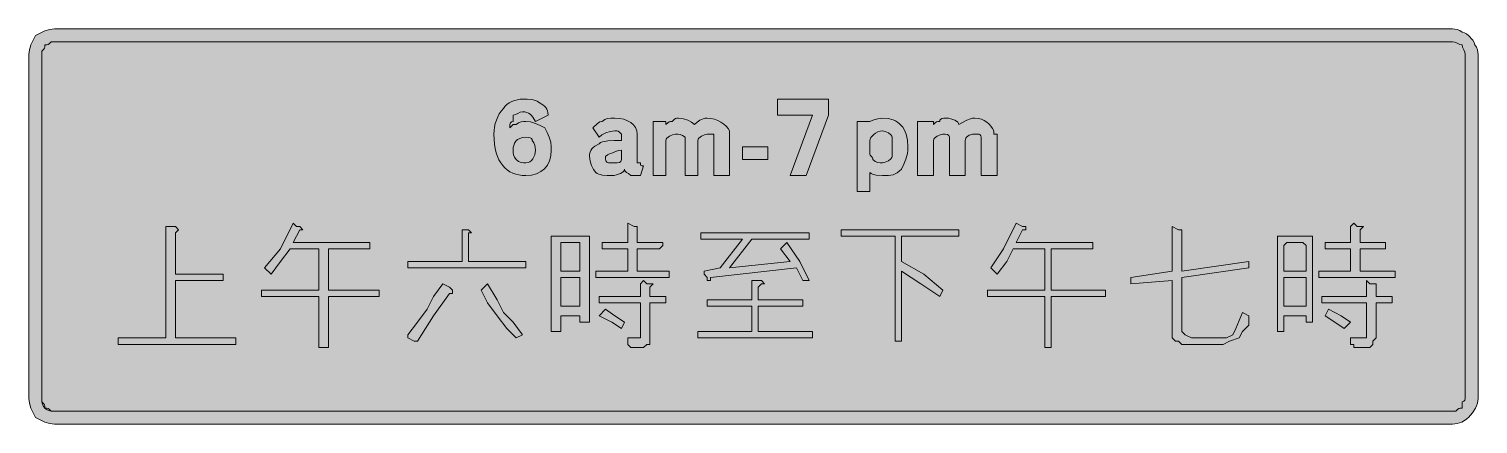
# Model space of a CAD drawing. Header units: metres. Extents: x 11 to 557, y 60 to 209.
import ezdxf

# ---------------------------------------------------------------- set-up
doc = ezdxf.new("R2010")
doc.units = ezdxf.units.M
doc.layers.add('FILL_BLACK_000000', color=7, linetype='Continuous', true_color=0x000000)
doc.layers.add('FILL_WHITE_FFFFFF', color=7, linetype='Continuous', true_color=0xffffff)

msp = doc.modelspace()

# ---------------------------------------------------------------- hatches: boundary and pattern name
at = {"layer": 'FILL_BLACK_000000', "true_color": 0x000000}
h = msp.add_hatch(color=7, dxfattribs=at)
h.dxf.hatch_style = 1
h.paths.add_polyline_path([(11.16, 201.48), (11.7, 203.28), (12.47, 205.08), (13.35, 206.88), (15.15, 207.76), (16.95, 208.53), (18.75, 209.07), (20.55, 209.28), (547.35, 209.28), (548.25, 209.26), (549.15, 209.13), (550.05, 208.77), (550.95, 208.08), (551.83, 207.89), (552.6, 207.48), (553.35, 206.88), (555, 205.08), (555.54, 204.18), (555.75, 203.28), (556.44, 202.38), (556.8, 201.48), (556.93, 200.58), (556.95, 199.68), (556.95, 70.08), (556.89, 69.18), (556.72, 68.28), (556.44, 67.38), (556.05, 66.48), (554.92, 64.68), (553.35, 62.88), (552.24, 62), (550.8, 61.23), (549.13, 60.69), (547.35, 60.48), (20.55, 60.48), (18.75, 60.69), (16.95, 61.23), (15.15, 62), (13.35, 62.88), (12.47, 64.68), (11.7, 66.48), (11.16, 68.28), (10.95, 70.08), (10.95, 199.68), (11.16, 201.48)])
h.paths.add_polyline_path([(15.9, 68.28), (16.26, 67.38), (16.95, 66.48), (17.85, 65.79), (18.75, 65.43), (19.65, 65.3), (20.55, 65.28), (547.35, 65.28), (548.55, 65.28), (549.26, 65.97), (549.75, 66.33), (550.24, 66.46), (550.95, 66.48), (550.95, 68.88), (551.35, 68.93), (551.64, 69.07), (552, 69.48), (552.15, 70.08), (552.15, 199.68), (551.96, 200.58), (551.55, 201.48), (551.14, 202.38), (550.95, 203.28), (550.05, 203.47), (549.15, 203.88), (548.25, 204.29), (547.35, 204.48), (20.55, 204.48), (19.35, 204.48), (18.64, 203.79), (18.15, 203.43), (17.66, 203.3), (16.95, 203.28), (16.93, 202.57), (16.8, 202.08), (16.44, 201.59), (15.75, 200.88), (15.75, 199.68), (15.75, 70.08), (15.77, 69.18), (15.9, 68.28)], flags=16)
h = msp.add_hatch(color=7, dxfattribs=at)
h.dxf.hatch_style = 1
h.paths.add_polyline_path([(195.57, 154.31), (194.37, 154.59), (193.24, 155), (192.18, 155.52), (191.19, 156.17), (190.28, 156.94), (189.45, 157.83), (188.71, 158.85), (188.05, 160), (187.48, 161.28), (187.01, 162.69), (186.64, 164.23), (186.37, 165.91), (186.21, 167.73), (186.15, 169.68), (186.21, 171.03), (186.37, 172.36), (186.66, 173.67), (187.05, 174.93), (187.56, 176.14), (188.17, 177.27), (188.91, 178.33), (189.75, 179.28), (190.31, 180.12), (191.04, 180.85), (191.92, 181.47), (192.9, 181.98), (193.93, 182.37), (194.98, 182.65), (196, 182.82), (196.95, 182.88), (198.73, 182.86), (200.4, 182.73), (201.84, 182.37), (202.45, 182.08), (202.95, 181.68), (204.52, 180.76), (205.14, 180.27), (205.65, 179.73), (206.04, 179.14), (206.32, 178.47), (206.49, 177.73), (206.55, 176.88), (201.75, 174.48), (200.83, 176.05), (200.34, 176.67), (199.8, 177.18), (199.21, 177.57), (198.54, 177.85), (197.8, 178.02), (196.95, 178.08), (196.05, 177.89), (195.15, 177.48), (194.25, 177.07), (193.35, 176.88), (193.35, 174.48), (192.75, 174.33), (192.34, 173.97), (192.2, 173.68), (192.15, 173.28), (192.15, 172.08), (193.35, 173.28), (194.55, 173.28), (195.45, 173.97), (196.35, 174.33), (197.25, 174.46), (198.15, 174.48), (199.95, 174.27), (201.75, 173.73), (203.55, 172.96), (205.35, 172.08), (206.23, 170.28), (207, 168.48), (207.54, 166.68), (207.75, 164.88), (207.75, 163.68), (207.58, 161.54), (207.09, 159.65), (206.29, 158.01), (205.2, 156.63), (203.82, 155.54), (202.18, 154.74), (200.29, 154.25), (198.15, 154.08), (196.83, 154.14), (195.57, 154.31)])
h.paths.add_polyline_path([(201.6, 165.48), (201.24, 166.38), (200.55, 167.28), (200.5, 167.68), (200.34, 167.97), (199.8, 168.33), (199.03, 168.46), (198.15, 168.48), (196.91, 168.37), (195.88, 168.07), (195.05, 167.59), (194.4, 166.98), (193.92, 166.25), (193.59, 165.44), (193.41, 164.58), (193.35, 163.68), (193.37, 162.78), (193.5, 161.88), (193.86, 160.98), (194.55, 160.08), (195.45, 159.39), (196.35, 159.03), (197.25, 158.9), (198.15, 158.88), (198.99, 158.99), (199.72, 159.29), (200.34, 159.77), (200.85, 160.38), (201.24, 161.11), (201.52, 161.92), (201.69, 162.78), (201.75, 163.68), (201.73, 164.58), (201.6, 165.48)], flags=16)
h = msp.add_hatch(color=7, dxfattribs=at)
h.dxf.hatch_style = 1
h.paths.add_polyline_path([(306.15, 176.88), (292.95, 176.88), (292.95, 182.88), (312.15, 182.88), (312.15, 176.88), (303.75, 154.08), (297.75, 154.08), (306.15, 176.88)])
h = msp.add_hatch(color=7, dxfattribs=at)
h.dxf.hatch_style = 1
h.paths.add_polyline_path([(234.15, 169.68), (233.44, 170.37), (232.95, 170.73), (232.46, 170.86), (231.75, 170.88), (229.97, 170.67), (228.3, 170.13), (226.86, 169.36), (225.75, 168.48), (223.35, 172.08), (225.15, 173.73), (226.05, 174.27), (226.95, 174.48), (227.87, 175.17), (228.9, 175.53), (230.16, 175.66), (231.75, 175.68), (233.49, 175.57), (235.09, 175.25), (236.52, 174.73), (237.75, 174.03), (238.76, 173.16), (239.51, 172.14), (239.99, 170.97), (240.15, 169.68), (240.15, 158.88), (241.35, 158.88), (241.37, 158.19), (241.5, 157.83), (241.86, 157.7), (242.55, 157.68), (241.35, 154.08), (237.75, 154.08), (236.87, 154.79), (236.1, 155.28), (235.56, 155.77), (235.4, 156.08), (235.35, 156.48), (235.24, 156.03), (234.94, 155.6), (234.46, 155.19), (233.85, 154.83), (232.31, 154.29), (231.45, 154.13), (230.55, 154.08), (228.77, 154.1), (227.1, 154.23), (225.66, 154.59), (225.05, 154.88), (224.55, 155.28), (223.67, 156.39), (222.9, 157.83), (222.36, 159.5), (222.15, 161.28), (222.21, 162.13), (222.38, 162.87), (222.66, 163.54), (223.05, 164.13), (223.56, 164.67), (224.17, 165.16), (225.75, 166.08), (226.31, 166.48), (227.06, 166.77), (229.05, 167.13), (231.49, 167.26), (234.15, 167.28), (234.15, 168.48), (234.15, 169.68)])
h.paths.add_polyline_path([(233.4, 159.03), (233.94, 159.39), (234.1, 159.68), (234.15, 160.08), (234.15, 163.68), (233.08, 163.49), (231.9, 163.08), (230.55, 162.48), (229.67, 162.29), (228.9, 161.88), (228.15, 161.28), (228.17, 160.4), (228.3, 159.63), (228.66, 159.09), (228.95, 158.93), (229.35, 158.88), (231.75, 158.88), (232.63, 158.9), (233.4, 159.03)], flags=16)
h = msp.add_hatch(color=7, dxfattribs=at)
h.dxf.hatch_style = 1
h.paths.add_polyline_path([(258.15, 154.08), (258.15, 168.48), (257.25, 169.17), (256.35, 169.53), (255.45, 169.66), (254.55, 169.68), (253.48, 169.47), (252.3, 168.93), (251.34, 168.16), (251.06, 167.73), (250.95, 167.28), (250.95, 154.08), (246.15, 154.08), (246.15, 174.48), (250.95, 174.48), (250.95, 173.28), (251.66, 173.97), (252.15, 174.33), (252.64, 174.46), (253.35, 174.48), (254.06, 175.17), (254.55, 175.53), (255.04, 175.66), (255.75, 175.68), (257.53, 175.47), (259.2, 174.93), (260.64, 174.16), (261.75, 173.28), (262.67, 174.16), (263.7, 174.93), (264.96, 175.47), (265.7, 175.63), (266.55, 175.68), (267.9, 175.57), (269.21, 175.27), (270.47, 174.79), (271.65, 174.18), (272.71, 173.45), (273.64, 172.64), (274.39, 171.78), (274.95, 170.88), (274.95, 169.68), (274.95, 168.48), (274.95, 154.08), (268.95, 154.08), (268.95, 168.48), (268.95, 169.68), (266.55, 169.68), (265.48, 169.47), (264.3, 168.93), (263.34, 168.16), (263.06, 167.73), (262.95, 167.28), (262.95, 154.08), (258.15, 154.08)])
h = msp.add_hatch(color=7, dxfattribs=at)
h.dxf.hatch_style = 1
h.paths.add_polyline_path([(330.79, 175.49), (332.55, 175.68), (334.69, 175.51), (336.58, 175), (337.44, 174.63), (338.22, 174.16), (338.95, 173.61), (339.6, 172.98), (340.18, 172.26), (340.69, 171.46), (341.13, 170.58), (341.49, 169.6), (341.98, 167.41), (342.15, 164.88), (342.1, 163.58), (341.94, 162.39), (341.4, 160.23), (340.63, 158.3), (339.75, 156.48), (338.9, 155.69), (338.12, 155.09), (337.37, 154.67), (336.6, 154.38), (334.86, 154.12), (332.55, 154.08), (330.15, 154.23), (328.84, 154.59), (328.25, 154.88), (327.75, 155.28), (327.75, 148.08), (322.95, 148.08), (322.95, 174.48), (327.75, 174.48), (329.25, 175.08), (330.79, 175.49)])
h.paths.add_polyline_path([(334.8, 159.63), (335.76, 160.4), (336.04, 160.83), (336.15, 161.28), (336.15, 162.48), (336.15, 167.28), (336.15, 168.48), (336.04, 168.93), (335.76, 169.36), (334.8, 170.13), (333.62, 170.67), (332.55, 170.88), (331.65, 170.77), (330.79, 170.49), (329.98, 170.06), (329.25, 169.53), (328.64, 168.95), (328.16, 168.35), (327.86, 167.78), (327.75, 167.28), (327.75, 162.48), (327.8, 162.08), (327.94, 161.77), (328.35, 161.28), (328.76, 160.79), (328.9, 160.48), (328.95, 160.08), (329.85, 159.39), (330.75, 159.03), (331.65, 158.9), (332.55, 158.88), (333.62, 159.09), (334.8, 159.63)], flags=16)
h = msp.add_hatch(color=7, dxfattribs=at)
h.dxf.hatch_style = 1
h.paths.add_polyline_path([(357.75, 154.08), (357.75, 168.48), (357.7, 168.88), (357.54, 169.17), (357, 169.53), (356.23, 169.66), (355.35, 169.68), (354.28, 169.47), (353.1, 168.93), (352.14, 168.16), (351.86, 167.73), (351.75, 167.28), (351.75, 154.08), (345.75, 154.08), (345.75, 174.48), (351.75, 174.48), (351.75, 173.28), (352.46, 173.97), (352.95, 174.33), (353.44, 174.46), (354.15, 174.48), (354.2, 174.88), (354.36, 175.17), (354.9, 175.53), (355.67, 175.66), (356.55, 175.68), (357.45, 175.63), (358.31, 175.47), (359.85, 174.93), (360.46, 174.57), (360.94, 174.16), (361.24, 173.73), (361.35, 173.28), (364.35, 174.93), (365.74, 175.47), (366.5, 175.63), (367.35, 175.68), (368.64, 175.57), (369.82, 175.27), (370.89, 174.79), (371.85, 174.18), (372.69, 173.45), (373.42, 172.64), (374.04, 171.78), (374.55, 170.88), (374.55, 169.68), (375.75, 169.68), (375.75, 168.48), (375.75, 154.08), (369.75, 154.08), (369.75, 168.48), (369.6, 169.08), (369.24, 169.49), (368.95, 169.63), (368.55, 169.68), (367.35, 169.68), (366.51, 169.63), (365.77, 169.47), (365.16, 169.24), (364.65, 168.93), (364.26, 168.57), (363.98, 168.16), (363.81, 167.73), (363.75, 167.28), (363.75, 154.08), (357.75, 154.08)])
h = msp.add_hatch(color=7, dxfattribs=at)
h.dxf.hatch_style = 1
h.paths.add_polyline_path([(289.35, 164.88), (289.35, 160.08), (279.75, 160.08), (279.75, 164.88), (289.35, 164.88)])
h = msp.add_hatch(color=7, dxfattribs=at)
h.dxf.hatch_style = 1
h.paths.add_polyline_path([(66.15, 114.48), (66.15, 92.88), (88.95, 92.88), (88.95, 90.48), (44.55, 90.48), (44.55, 92.88), (62.55, 92.88), (62.55, 134.88), (64.95, 134.88), (66.15, 134.88), (67.35, 133.68), (66.15, 132.48), (66.15, 116.88), (84.15, 116.88), (84.15, 114.48), (66.15, 114.48)])
h = msp.add_hatch(color=7, dxfattribs=at)
h.dxf.hatch_style = 1
h.paths.add_polyline_path([(139.35, 126.48), (123.75, 126.48), (123.75, 110.88), (142.95, 110.88), (142.95, 108.48), (123.75, 108.48), (123.75, 89.28), (120.15, 89.28), (120.15, 108.48), (98.55, 108.48), (98.55, 110.88), (120.15, 110.88), (120.15, 126.48), (109.35, 126.48), (105.75, 121.68), (102.15, 116.88), (99.75, 119.28), (105.75, 126.48), (110.55, 136.08), (111.75, 134.88), (112.95, 134.88), (114.15, 133.68), (112.95, 133.68), (110.55, 128.88), (139.35, 128.88), (139.35, 126.48)])
h = msp.add_hatch(color=7, dxfattribs=at)
h.dxf.hatch_style = 1
h.paths.add_polyline_path([(198.15, 119.28), (153.75, 119.28), (153.75, 121.68), (174.15, 121.68), (174.15, 133.68), (175.35, 133.68), (176.55, 133.68), (177.75, 132.48), (176.55, 132.48), (176.55, 121.68), (198.15, 121.68), (198.15, 119.28)])
h = msp.add_hatch(color=7, dxfattribs=at)
h.dxf.hatch_style = 1
h.paths.add_polyline_path([(222.15, 131.28), (222.15, 130.08), (222.15, 98.88), (219.75, 98.88), (218.55, 98.88), (218.55, 101.28), (211.35, 101.28), (211.35, 95.28), (210.15, 95.28), (207.75, 95.28), (207.75, 130.08), (207.75, 131.28), (222.15, 131.28)])
h.paths.add_polyline_path([(218.55, 115.68), (211.35, 115.68), (211.35, 104.88), (218.55, 104.88), (218.55, 115.68)], flags=16)
h.paths.add_polyline_path([(218.55, 127.68), (218.55, 128.88), (211.35, 128.88), (211.35, 127.68), (211.35, 118.08), (218.55, 118.08), (218.55, 127.68)], flags=16)
h = msp.add_hatch(color=7, dxfattribs=at)
h.dxf.hatch_style = 1
h.paths.add_polyline_path([(252.15, 115.68), (224.55, 115.68), (224.55, 118.08), (236.55, 118.08), (236.55, 126.48), (228.15, 126.48), (226.95, 126.48), (226.95, 127.68), (226.95, 128.88), (228.15, 128.88), (236.55, 128.88), (236.55, 130.08), (236.55, 134.88), (236.55, 136.08), (238.95, 134.88), (240.15, 134.88), (240.15, 133.68), (240.15, 130.08), (240.15, 128.88), (248.55, 128.88), (249.75, 128.88), (249.75, 127.68), (248.55, 126.48), (240.15, 126.48), (240.15, 118.08), (252.15, 118.08), (252.15, 115.68)])
h = msp.add_hatch(color=7, dxfattribs=at)
h.dxf.hatch_style = 1
h.paths.add_polyline_path([(296.55, 128.88), (301.35, 121.68), (304.95, 114.48), (302.55, 114.48), (300.15, 119.28), (267.75, 115.68), (267.75, 114.48), (266.55, 114.48), (266.55, 115.68), (265.35, 116.88), (265.35, 118.08), (271.35, 119.28), (279.75, 130.08), (264.15, 130.08), (264.15, 132.48), (304.95, 132.48), (304.95, 130.08), (283.35, 130.08), (274.95, 119.28), (297.75, 121.68), (294.15, 126.48), (296.55, 128.88)])
h = msp.add_hatch(color=7, dxfattribs=at)
h.dxf.hatch_style = 1
h.paths.add_polyline_path([(361.35, 133.68), (361.35, 131.28), (339.75, 131.28), (339.75, 121.68), (348.15, 116.88), (355.35, 110.88), (354.15, 108.48), (346.95, 113.28), (339.75, 118.08), (339.75, 91.68), (337.35, 91.68), (337.35, 131.28), (316.95, 131.28), (316.95, 133.68), (361.35, 133.68)])
h = msp.add_hatch(color=7, dxfattribs=at)
h.dxf.hatch_style = 1
h.paths.add_polyline_path([(411.75, 126.48), (396.15, 126.48), (396.15, 110.88), (416.55, 110.88), (416.55, 108.48), (396.15, 108.48), (396.15, 89.28), (393.75, 89.28), (393.75, 108.48), (372.15, 108.48), (372.15, 110.88), (393.75, 110.88), (393.75, 126.48), (381.75, 126.48), (379.35, 121.68), (375.75, 116.88), (373.35, 119.28), (378.15, 126.48), (382.95, 136.08), (385.35, 134.88), (386.55, 134.88), (386.55, 133.68), (385.35, 133.68), (382.95, 128.88), (411.75, 128.88), (411.75, 126.48)])
h = msp.add_hatch(color=7, dxfattribs=at)
h.dxf.hatch_style = 1
h.paths.add_polyline_path([(441.75, 118.08), (441.75, 134.88), (444.15, 133.68), (445.35, 133.68), (445.35, 132.48), (445.35, 118.08), (470.55, 121.68), (470.55, 119.28), (445.35, 115.68), (445.35, 95.28), (446.55, 94.08), (448.95, 92.88), (462.15, 92.88), (464.55, 94.08), (465.75, 96.48), (468.15, 102.48), (470.55, 101.28), (470.55, 97.68), (468.15, 95.28), (466.95, 92.88), (463.35, 91.68), (460.95, 90.48), (445.35, 90.48), (444.15, 91.68), (442.95, 91.68), (441.75, 92.88), (441.75, 94.08), (441.75, 114.48), (426.15, 113.28), (426.15, 115.68), (441.75, 118.08)])
h = msp.add_hatch(color=7, dxfattribs=at)
h.dxf.hatch_style = 1
h.paths.add_polyline_path([(494.55, 131.28), (494.55, 130.08), (494.55, 98.88), (492.15, 98.88), (492.15, 101.28), (490.95, 101.28), (484.95, 101.28), (483.75, 101.28), (483.75, 95.28), (481.35, 95.28), (481.35, 130.08), (481.35, 131.28), (494.55, 131.28)])
h.paths.add_polyline_path([(484.95, 104.88), (490.95, 104.88), (492.15, 104.88), (492.15, 115.68), (490.95, 115.68), (484.95, 115.68), (483.75, 115.68), (483.75, 104.88), (484.95, 104.88)], flags=16)
h.paths.add_polyline_path([(490.95, 118.08), (492.15, 118.08), (492.15, 127.68), (490.95, 128.88), (484.95, 128.88), (483.75, 127.68), (483.75, 118.08), (484.95, 118.08), (490.95, 118.08)], flags=16)
h = msp.add_hatch(color=7, dxfattribs=at)
h.dxf.hatch_style = 1
h.paths.add_polyline_path([(525.75, 118.08), (525.75, 115.68), (524.55, 115.68), (496.95, 115.68), (496.95, 118.08), (508.95, 118.08), (508.95, 126.48), (500.55, 126.48), (499.35, 126.48), (499.35, 127.68), (499.35, 128.88), (500.55, 128.88), (508.95, 128.88), (508.95, 130.08), (508.95, 134.88), (510.15, 136.08), (511.35, 134.88), (512.55, 134.88), (513.75, 134.88), (512.55, 133.68), (512.55, 130.08), (512.55, 128.88), (522.15, 128.88), (522.15, 127.68), (522.15, 126.48), (512.55, 126.48), (512.55, 118.08), (524.55, 118.08), (525.75, 118.08)])
h = msp.add_hatch(color=7, dxfattribs=at)
h.dxf.hatch_style = 1
h.paths.add_polyline_path([(170.55, 110.88), (170.55, 109.68), (169.35, 109.68), (163.35, 101.28), (157.35, 91.68), (156.15, 91.68), (153.75, 92.88), (153.75, 94.08), (157.35, 98.88), (160.95, 103.68), (163.35, 108.48), (166.95, 113.28), (169.35, 112.08), (170.55, 110.88)])
h = msp.add_hatch(color=7, dxfattribs=at)
h.dxf.hatch_style = 1
h.paths.add_polyline_path([(187.35, 107.28), (189.75, 102.48), (193.35, 98.88), (196.95, 94.08), (194.55, 92.88), (190.95, 96.48), (187.35, 101.28), (183.75, 106.08), (181.35, 110.88), (183.75, 113.28), (187.35, 107.28)])
h = msp.add_hatch(color=7, dxfattribs=at)
h.dxf.hatch_style = 1
h.paths.add_polyline_path([(242.55, 114.48), (243.75, 113.28), (244.95, 113.28), (246.15, 113.28), (244.95, 112.08), (244.95, 108.48), (250.95, 108.48), (250.95, 106.08), (244.95, 106.08), (244.95, 92.88), (244.95, 91.68), (244.95, 90.48), (243.75, 90.48), (242.55, 89.28), (237.75, 89.28), (236.55, 90.48), (236.55, 91.68), (236.55, 92.88), (240.15, 92.88), (241.35, 92.88), (241.35, 94.08), (241.35, 106.08), (225.75, 106.08), (225.75, 108.48), (241.35, 108.48), (241.35, 113.28), (242.55, 114.48)])
h = msp.add_hatch(color=7, dxfattribs=at)
h.dxf.hatch_style = 1
h.paths.add_polyline_path([(306.15, 95.28), (306.15, 92.88), (262.95, 92.88), (262.95, 95.28), (283.35, 95.28), (283.35, 104.88), (266.55, 104.88), (266.55, 107.28), (283.35, 107.28), (283.35, 114.48), (285.75, 114.48), (286.95, 114.48), (288.15, 113.28), (286.95, 113.28), (285.75, 112.08), (285.75, 107.28), (302.55, 107.28), (302.55, 104.88), (285.75, 104.88), (285.75, 95.28), (306.15, 95.28)])
h = msp.add_hatch(color=7, dxfattribs=at)
h.dxf.hatch_style = 1
h.paths.add_polyline_path([(514.95, 114.48), (516.15, 113.28), (517.35, 113.28), (518.55, 113.28), (518.55, 112.08), (518.55, 108.48), (523.35, 108.48), (524.55, 108.48), (524.55, 106.08), (523.35, 106.08), (518.55, 106.08), (518.55, 92.88), (517.35, 91.68), (517.35, 90.48), (516.15, 89.28), (510.15, 89.28), (510.15, 90.48), (508.95, 90.48), (508.95, 91.68), (508.95, 92.88), (510.15, 92.88), (513.75, 92.88), (514.95, 92.88), (514.95, 94.08), (514.95, 106.08), (499.35, 106.08), (498.15, 106.08), (498.15, 108.48), (499.35, 108.48), (514.95, 108.48), (514.95, 113.28), (514.95, 114.48)])
h = msp.add_hatch(color=7, dxfattribs=at)
h.dxf.hatch_style = 1
h.paths.add_polyline_path([(231.75, 101.28), (235.35, 98.88), (234.15, 96.48), (230.55, 98.88), (225.75, 101.28), (228.15, 103.68), (231.75, 101.28)])
h = msp.add_hatch(color=7, dxfattribs=at)
h.dxf.hatch_style = 1
h.paths.add_polyline_path([(505.35, 101.28), (508.95, 98.88), (506.55, 96.48), (502.95, 98.88), (499.35, 101.28), (500.55, 103.68), (505.35, 101.28)])
at = {"layer": 'FILL_WHITE_FFFFFF', "true_color": 0xffffff}
h = msp.add_hatch(color=7, dxfattribs=at)
h.dxf.hatch_style = 1
h.paths.add_polyline_path([(548.25, 204.29), (549.15, 203.88), (550.05, 203.47), (550.95, 203.28), (551.14, 202.38), (551.55, 201.48), (551.96, 200.58), (552.15, 199.68), (552.15, 70.08), (552, 69.48), (551.64, 69.07), (551.35, 68.93), (550.95, 68.88), (550.95, 66.48), (550.24, 66.46), (549.75, 66.33), (549.26, 65.97), (548.55, 65.28), (547.35, 65.28), (20.55, 65.28), (19.35, 65.28), (18.64, 65.97), (18.15, 66.33), (17.66, 66.46), (16.95, 66.48), (16.93, 67.19), (16.8, 67.68), (16.44, 68.17), (15.75, 68.88), (15.75, 70.08), (15.75, 199.68), (15.75, 200.88), (16.44, 201.59), (16.8, 202.08), (16.93, 202.57), (16.95, 203.28), (17.66, 203.3), (18.15, 203.43), (18.64, 203.79), (19.35, 204.48), (20.55, 204.48), (547.35, 204.48), (548.25, 204.29)])

# ---------------------------------------------------------------- linework, layer by layer
at = {"layer": 'FILL_BLACK_000000', "lineweight": 0, "true_color": 0x000000}
for points in [[(11.16, 201.48), (11.7, 203.28), (12.47, 205.08), (13.35, 206.88), (15.15, 207.76), (16.95, 208.53), (18.75, 209.07), (20.55, 209.28), (547.35, 209.28), (548.25, 209.26), (549.15, 209.13), (550.05, 208.77), (550.95, 208.08), (551.83, 207.89), (552.6, 207.48), (553.35, 206.88), (555, 205.08), (555.54, 204.18), (555.75, 203.28), (556.44, 202.38), (556.8, 201.48), (556.93, 200.58), (556.95, 199.68), (556.95, 70.08), (556.89, 69.18), (556.72, 68.28), (556.44, 67.38), (556.05, 66.48), (554.92, 64.68), (553.35, 62.88), (552.24, 62), (550.8, 61.23), (549.13, 60.69), (547.35, 60.48), (20.55, 60.48), (18.75, 60.69), (16.95, 61.23), (15.15, 62), (13.35, 62.88), (12.47, 64.68), (11.7, 66.48), (11.16, 68.28), (10.95, 70.08), (10.95, 199.68)], [(15.9, 68.28), (16.26, 67.38), (16.95, 66.48), (17.85, 65.79), (18.75, 65.43), (19.65, 65.3), (20.55, 65.28), (547.35, 65.28), (548.55, 65.28), (549.26, 65.97), (549.75, 66.33), (550.24, 66.46), (550.95, 66.48), (550.95, 68.88), (551.35, 68.93), (551.64, 69.07), (552, 69.48), (552.15, 70.08), (552.15, 199.68), (551.96, 200.58), (551.55, 201.48), (551.14, 202.38), (550.95, 203.28), (550.05, 203.47), (549.15, 203.88), (548.25, 204.29), (547.35, 204.48), (20.55, 204.48), (19.35, 204.48), (18.64, 203.79), (18.15, 203.43), (17.66, 203.3), (16.95, 203.28), (16.93, 202.57), (16.8, 202.08), (16.44, 201.59), (15.75, 200.88), (15.75, 199.68), (15.75, 70.08), (15.77, 69.18)], [(195.57, 154.31), (194.37, 154.59), (193.24, 155), (192.18, 155.52), (191.19, 156.17), (190.28, 156.94), (189.45, 157.83), (188.71, 158.85), (188.05, 160), (187.48, 161.28), (187.01, 162.69), (186.64, 164.23), (186.37, 165.91), (186.21, 167.73), (186.15, 169.68), (186.21, 171.03), (186.37, 172.36), (186.66, 173.67), (187.05, 174.93), (187.56, 176.14), (188.17, 177.27), (188.91, 178.33), (189.75, 179.28), (190.31, 180.12), (191.04, 180.85), (191.92, 181.47), (192.9, 181.98), (193.93, 182.37), (194.98, 182.65), (196, 182.82), (196.95, 182.88), (198.73, 182.86), (200.4, 182.73), (201.84, 182.37), (202.45, 182.08), (202.95, 181.68), (204.52, 180.76), (205.14, 180.27), (205.65, 179.73), (206.04, 179.14), (206.32, 178.47), (206.49, 177.73), (206.55, 176.88), (201.75, 174.48), (200.83, 176.05), (200.34, 176.67), (199.8, 177.18), (199.21, 177.57), (198.54, 177.85), (197.8, 178.02), (196.95, 178.08), (196.05, 177.89), (195.15, 177.48), (194.25, 177.07), (193.35, 176.88), (193.35, 174.48), (192.75, 174.33), (192.34, 173.97), (192.2, 173.68), (192.15, 173.28), (192.15, 172.08), (193.35, 173.28), (194.55, 173.28), (195.45, 173.97), (196.35, 174.33), (197.25, 174.46), (198.15, 174.48), (199.95, 174.27), (201.75, 173.73), (203.55, 172.96), (205.35, 172.08), (206.23, 170.28), (207, 168.48), (207.54, 166.68), (207.75, 164.88), (207.75, 163.68), (207.58, 161.54), (207.09, 159.65), (206.29, 158.01), (205.2, 156.63), (203.82, 155.54), (202.18, 154.74), (200.29, 154.25), (198.15, 154.08), (196.83, 154.14)], [(306.15, 176.88), (292.95, 176.88), (292.95, 182.88), (312.15, 182.88), (312.15, 176.88), (303.75, 154.08), (297.75, 154.08)], [(234.15, 169.68), (233.44, 170.37), (232.95, 170.73), (232.46, 170.86), (231.75, 170.88), (229.97, 170.67), (228.3, 170.13), (226.86, 169.36), (225.75, 168.48), (223.35, 172.08), (225.15, 173.73), (226.05, 174.27), (226.95, 174.48), (227.87, 175.17), (228.9, 175.53), (230.16, 175.66), (231.75, 175.68), (233.49, 175.57), (235.09, 175.25), (236.52, 174.73), (237.75, 174.03), (238.76, 173.16), (239.51, 172.14), (239.99, 170.97), (240.15, 169.68), (240.15, 158.88), (241.35, 158.88), (241.37, 158.19), (241.5, 157.83), (241.86, 157.7), (242.55, 157.68), (241.35, 154.08), (237.75, 154.08), (236.87, 154.79), (236.1, 155.28), (235.56, 155.77), (235.4, 156.08), (235.35, 156.48), (235.24, 156.03), (234.94, 155.6), (234.46, 155.19), (233.85, 154.83), (232.31, 154.29), (231.45, 154.13), (230.55, 154.08), (228.77, 154.1), (227.1, 154.23), (225.66, 154.59), (225.05, 154.88), (224.55, 155.28), (223.67, 156.39), (222.9, 157.83), (222.36, 159.5), (222.15, 161.28), (222.21, 162.13), (222.38, 162.87), (222.66, 163.54), (223.05, 164.13), (223.56, 164.67), (224.17, 165.16), (225.75, 166.08), (226.31, 166.48), (227.06, 166.77), (229.05, 167.13), (231.49, 167.26), (234.15, 167.28), (234.15, 168.48)], [(258.15, 154.08), (258.15, 168.48), (257.25, 169.17), (256.35, 169.53), (255.45, 169.66), (254.55, 169.68), (253.48, 169.47), (252.3, 168.93), (251.34, 168.16), (251.06, 167.73), (250.95, 167.28), (250.95, 154.08), (246.15, 154.08), (246.15, 174.48), (250.95, 174.48), (250.95, 173.28), (251.66, 173.97), (252.15, 174.33), (252.64, 174.46), (253.35, 174.48), (254.06, 175.17), (254.55, 175.53), (255.04, 175.66), (255.75, 175.68), (257.53, 175.47), (259.2, 174.93), (260.64, 174.16), (261.75, 173.28), (262.67, 174.16), (263.7, 174.93), (264.96, 175.47), (265.7, 175.63), (266.55, 175.68), (267.9, 175.57), (269.21, 175.27), (270.47, 174.79), (271.65, 174.18), (272.71, 173.45), (273.64, 172.64), (274.39, 171.78), (274.95, 170.88), (274.95, 169.68), (274.95, 168.48), (274.95, 154.08), (268.95, 154.08), (268.95, 168.48), (268.95, 169.68), (266.55, 169.68), (265.48, 169.47), (264.3, 168.93), (263.34, 168.16), (263.06, 167.73), (262.95, 167.28), (262.95, 154.08)], [(330.79, 175.49), (332.55, 175.68), (334.69, 175.51), (336.58, 175), (337.44, 174.63), (338.22, 174.16), (338.95, 173.61), (339.6, 172.98), (340.18, 172.26), (340.69, 171.46), (341.13, 170.58), (341.49, 169.6), (341.98, 167.41), (342.15, 164.88), (342.1, 163.58), (341.94, 162.39), (341.4, 160.23), (340.63, 158.3), (339.75, 156.48), (338.9, 155.69), (338.12, 155.09), (337.37, 154.67), (336.6, 154.38), (334.86, 154.12), (332.55, 154.08), (330.15, 154.23), (328.84, 154.59), (328.25, 154.88), (327.75, 155.28), (327.75, 148.08), (322.95, 148.08), (322.95, 174.48), (327.75, 174.48), (329.25, 175.08)], [(357.75, 154.08), (357.75, 168.48), (357.7, 168.88), (357.54, 169.17), (357, 169.53), (356.23, 169.66), (355.35, 169.68), (354.28, 169.47), (353.1, 168.93), (352.14, 168.16), (351.86, 167.73), (351.75, 167.28), (351.75, 154.08), (345.75, 154.08), (345.75, 174.48), (351.75, 174.48), (351.75, 173.28), (352.46, 173.97), (352.95, 174.33), (353.44, 174.46), (354.15, 174.48), (354.2, 174.88), (354.36, 175.17), (354.9, 175.53), (355.67, 175.66), (356.55, 175.68), (357.45, 175.63), (358.31, 175.47), (359.85, 174.93), (360.46, 174.57), (360.94, 174.16), (361.24, 173.73), (361.35, 173.28), (364.35, 174.93), (365.74, 175.47), (366.5, 175.63), (367.35, 175.68), (368.64, 175.57), (369.82, 175.27), (370.89, 174.79), (371.85, 174.18), (372.69, 173.45), (373.42, 172.64), (374.04, 171.78), (374.55, 170.88), (374.55, 169.68), (375.75, 169.68), (375.75, 168.48), (375.75, 154.08), (369.75, 154.08), (369.75, 168.48), (369.6, 169.08), (369.24, 169.49), (368.95, 169.63), (368.55, 169.68), (367.35, 169.68), (366.51, 169.63), (365.77, 169.47), (365.16, 169.24), (364.65, 168.93), (364.26, 168.57), (363.98, 168.16), (363.81, 167.73), (363.75, 167.28), (363.75, 154.08)], [(334.8, 159.63), (335.76, 160.4), (336.04, 160.83), (336.15, 161.28), (336.15, 162.48), (336.15, 167.28), (336.15, 168.48), (336.04, 168.93), (335.76, 169.36), (334.8, 170.13), (333.62, 170.67), (332.55, 170.88), (331.65, 170.77), (330.79, 170.49), (329.98, 170.06), (329.25, 169.53), (328.64, 168.95), (328.16, 168.35), (327.86, 167.78), (327.75, 167.28), (327.75, 162.48), (327.8, 162.08), (327.94, 161.77), (328.35, 161.28), (328.76, 160.79), (328.9, 160.48), (328.95, 160.08), (329.85, 159.39), (330.75, 159.03), (331.65, 158.9), (332.55, 158.88), (333.62, 159.09)], [(201.6, 165.48), (201.24, 166.38), (200.55, 167.28), (200.5, 167.68), (200.34, 167.97), (199.8, 168.33), (199.03, 168.46), (198.15, 168.48), (196.91, 168.37), (195.88, 168.07), (195.05, 167.59), (194.4, 166.98), (193.92, 166.25), (193.59, 165.44), (193.41, 164.58), (193.35, 163.68), (193.37, 162.78), (193.5, 161.88), (193.86, 160.98), (194.55, 160.08), (195.45, 159.39), (196.35, 159.03), (197.25, 158.9), (198.15, 158.88), (198.99, 158.99), (199.72, 159.29), (200.34, 159.77), (200.85, 160.38), (201.24, 161.11), (201.52, 161.92), (201.69, 162.78), (201.75, 163.68), (201.73, 164.58)], [(289.35, 164.88), (289.35, 160.08), (279.75, 160.08), (279.75, 164.88)], [(233.4, 159.03), (233.94, 159.39), (234.1, 159.68), (234.15, 160.08), (234.15, 163.68), (233.08, 163.49), (231.9, 163.08), (230.55, 162.48), (229.67, 162.29), (228.9, 161.88), (228.15, 161.28), (228.17, 160.4), (228.3, 159.63), (228.66, 159.09), (228.95, 158.93), (229.35, 158.88), (231.75, 158.88), (232.63, 158.9)], [(66.15, 114.48), (66.15, 92.88), (88.95, 92.88), (88.95, 90.48), (44.55, 90.48), (44.55, 92.88), (62.55, 92.88), (62.55, 134.88), (64.95, 134.88), (66.15, 134.88), (67.35, 133.68), (66.15, 132.48), (66.15, 116.88), (84.15, 116.88), (84.15, 114.48)], [(139.35, 126.48), (123.75, 126.48), (123.75, 110.88), (142.95, 110.88), (142.95, 108.48), (123.75, 108.48), (123.75, 89.28), (120.15, 89.28), (120.15, 108.48), (98.55, 108.48), (98.55, 110.88), (120.15, 110.88), (120.15, 126.48), (109.35, 126.48), (105.75, 121.68), (102.15, 116.88), (99.75, 119.28), (105.75, 126.48), (110.55, 136.08), (111.75, 134.88), (112.95, 134.88), (114.15, 133.68), (112.95, 133.68), (110.55, 128.88), (139.35, 128.88)], [(198.15, 119.28), (153.75, 119.28), (153.75, 121.68), (174.15, 121.68), (174.15, 133.68), (175.35, 133.68), (176.55, 133.68), (177.75, 132.48), (176.55, 132.48), (176.55, 121.68), (198.15, 121.68)], [(222.15, 131.28), (222.15, 130.08), (222.15, 98.88), (219.75, 98.88), (218.55, 98.88), (218.55, 101.28), (211.35, 101.28), (211.35, 95.28), (210.15, 95.28), (207.75, 95.28), (207.75, 130.08), (207.75, 131.28)], [(252.15, 115.68), (224.55, 115.68), (224.55, 118.08), (236.55, 118.08), (236.55, 126.48), (228.15, 126.48), (226.95, 126.48), (226.95, 127.68), (226.95, 128.88), (228.15, 128.88), (236.55, 128.88), (236.55, 130.08), (236.55, 134.88), (236.55, 136.08), (238.95, 134.88), (240.15, 134.88), (240.15, 133.68), (240.15, 130.08), (240.15, 128.88), (248.55, 128.88), (249.75, 128.88), (249.75, 127.68), (248.55, 126.48), (240.15, 126.48), (240.15, 118.08), (252.15, 118.08)], [(296.55, 128.88), (301.35, 121.68), (304.95, 114.48), (302.55, 114.48), (300.15, 119.28), (267.75, 115.68), (267.75, 114.48), (266.55, 114.48), (266.55, 115.68), (265.35, 116.88), (265.35, 118.08), (271.35, 119.28), (279.75, 130.08), (264.15, 130.08), (264.15, 132.48), (304.95, 132.48), (304.95, 130.08), (283.35, 130.08), (274.95, 119.28), (297.75, 121.68), (294.15, 126.48)], [(361.35, 133.68), (361.35, 131.28), (339.75, 131.28), (339.75, 121.68), (348.15, 116.88), (355.35, 110.88), (354.15, 108.48), (346.95, 113.28), (339.75, 118.08), (339.75, 91.68), (337.35, 91.68), (337.35, 131.28), (316.95, 131.28), (316.95, 133.68)], [(411.75, 126.48), (396.15, 126.48), (396.15, 110.88), (416.55, 110.88), (416.55, 108.48), (396.15, 108.48), (396.15, 89.28), (393.75, 89.28), (393.75, 108.48), (372.15, 108.48), (372.15, 110.88), (393.75, 110.88), (393.75, 126.48), (381.75, 126.48), (379.35, 121.68), (375.75, 116.88), (373.35, 119.28), (378.15, 126.48), (382.95, 136.08), (385.35, 134.88), (386.55, 134.88), (386.55, 133.68), (385.35, 133.68), (382.95, 128.88), (411.75, 128.88)], [(441.75, 118.08), (441.75, 134.88), (444.15, 133.68), (445.35, 133.68), (445.35, 132.48), (445.35, 118.08), (470.55, 121.68), (470.55, 119.28), (445.35, 115.68), (445.35, 95.28), (446.55, 94.08), (448.95, 92.88), (462.15, 92.88), (464.55, 94.08), (465.75, 96.48), (468.15, 102.48), (470.55, 101.28), (470.55, 97.68), (468.15, 95.28), (466.95, 92.88), (463.35, 91.68), (460.95, 90.48), (445.35, 90.48), (444.15, 91.68), (442.95, 91.68), (441.75, 92.88), (441.75, 94.08), (441.75, 114.48), (426.15, 113.28), (426.15, 115.68)], [(494.55, 131.28), (494.55, 130.08), (494.55, 98.88), (492.15, 98.88), (492.15, 101.28), (490.95, 101.28), (484.95, 101.28), (483.75, 101.28), (483.75, 95.28), (481.35, 95.28), (481.35, 130.08), (481.35, 131.28)], [(525.75, 118.08), (525.75, 115.68), (524.55, 115.68), (496.95, 115.68), (496.95, 118.08), (508.95, 118.08), (508.95, 126.48), (500.55, 126.48), (499.35, 126.48), (499.35, 127.68), (499.35, 128.88), (500.55, 128.88), (508.95, 128.88), (508.95, 130.08), (508.95, 134.88), (510.15, 136.08), (511.35, 134.88), (512.55, 134.88), (513.75, 134.88), (512.55, 133.68), (512.55, 130.08), (512.55, 128.88), (522.15, 128.88), (522.15, 127.68), (522.15, 126.48), (512.55, 126.48), (512.55, 118.08), (524.55, 118.08)], [(218.55, 127.68), (218.55, 128.88), (211.35, 128.88), (211.35, 127.68), (211.35, 118.08), (218.55, 118.08)], [(490.95, 118.08), (492.15, 118.08), (492.15, 127.68), (490.95, 128.88), (484.95, 128.88), (483.75, 127.68), (483.75, 118.08), (484.95, 118.08)], [(218.55, 115.68), (211.35, 115.68), (211.35, 104.88), (218.55, 104.88)], [(484.95, 104.88), (490.95, 104.88), (492.15, 104.88), (492.15, 115.68), (490.95, 115.68), (484.95, 115.68), (483.75, 115.68), (483.75, 104.88)], [(170.55, 110.88), (170.55, 109.68), (169.35, 109.68), (163.35, 101.28), (157.35, 91.68), (156.15, 91.68), (153.75, 92.88), (153.75, 94.08), (157.35, 98.88), (160.95, 103.68), (163.35, 108.48), (166.95, 113.28), (169.35, 112.08)], [(187.35, 107.28), (189.75, 102.48), (193.35, 98.88), (196.95, 94.08), (194.55, 92.88), (190.95, 96.48), (187.35, 101.28), (183.75, 106.08), (181.35, 110.88), (183.75, 113.28)], [(242.55, 114.48), (243.75, 113.28), (244.95, 113.28), (246.15, 113.28), (244.95, 112.08), (244.95, 108.48), (250.95, 108.48), (250.95, 106.08), (244.95, 106.08), (244.95, 92.88), (244.95, 91.68), (244.95, 90.48), (243.75, 90.48), (242.55, 89.28), (237.75, 89.28), (236.55, 90.48), (236.55, 91.68), (236.55, 92.88), (240.15, 92.88), (241.35, 92.88), (241.35, 94.08), (241.35, 106.08), (225.75, 106.08), (225.75, 108.48), (241.35, 108.48), (241.35, 113.28)], [(306.15, 95.28), (306.15, 92.88), (262.95, 92.88), (262.95, 95.28), (283.35, 95.28), (283.35, 104.88), (266.55, 104.88), (266.55, 107.28), (283.35, 107.28), (283.35, 114.48), (285.75, 114.48), (286.95, 114.48), (288.15, 113.28), (286.95, 113.28), (285.75, 112.08), (285.75, 107.28), (302.55, 107.28), (302.55, 104.88), (285.75, 104.88), (285.75, 95.28)], [(514.95, 114.48), (516.15, 113.28), (517.35, 113.28), (518.55, 113.28), (518.55, 112.08), (518.55, 108.48), (523.35, 108.48), (524.55, 108.48), (524.55, 106.08), (523.35, 106.08), (518.55, 106.08), (518.55, 92.88), (517.35, 91.68), (517.35, 90.48), (516.15, 89.28), (510.15, 89.28), (510.15, 90.48), (508.95, 90.48), (508.95, 91.68), (508.95, 92.88), (510.15, 92.88), (513.75, 92.88), (514.95, 92.88), (514.95, 94.08), (514.95, 106.08), (499.35, 106.08), (498.15, 106.08), (498.15, 108.48), (499.35, 108.48), (514.95, 108.48), (514.95, 113.28)], [(231.75, 101.28), (235.35, 98.88), (234.15, 96.48), (230.55, 98.88), (225.75, 101.28), (228.15, 103.68)], [(505.35, 101.28), (508.95, 98.88), (506.55, 96.48), (502.95, 98.88), (499.35, 101.28), (500.55, 103.68)]]:
    msp.add_lwpolyline(points, close=True, dxfattribs=at)
at = {"layer": 'FILL_WHITE_FFFFFF', "lineweight": 0, "true_color": 0xffffff}
msp.add_lwpolyline([(548.25, 204.29), (549.15, 203.88), (550.05, 203.47), (550.95, 203.28), (551.14, 202.38), (551.55, 201.48), (551.96, 200.58), (552.15, 199.68), (552.15, 70.08), (552, 69.48), (551.64, 69.07), (551.35, 68.93), (550.95, 68.88), (550.95, 66.48), (550.24, 66.46), (549.75, 66.33), (549.26, 65.97), (548.55, 65.28), (547.35, 65.28), (20.55, 65.28), (19.35, 65.28), (18.64, 65.97), (18.15, 66.33), (17.66, 66.46), (16.95, 66.48), (16.93, 67.19), (16.8, 67.68), (16.44, 68.17), (15.75, 68.88), (15.75, 70.08), (15.75, 199.68), (15.75, 200.88), (16.44, 201.59), (16.8, 202.08), (16.93, 202.57), (16.95, 203.28), (17.66, 203.3), (18.15, 203.43), (18.64, 203.79), (19.35, 204.48), (20.55, 204.48), (547.35, 204.48)], close=True, dxfattribs=at)

doc.saveas('drawing.dxf')
